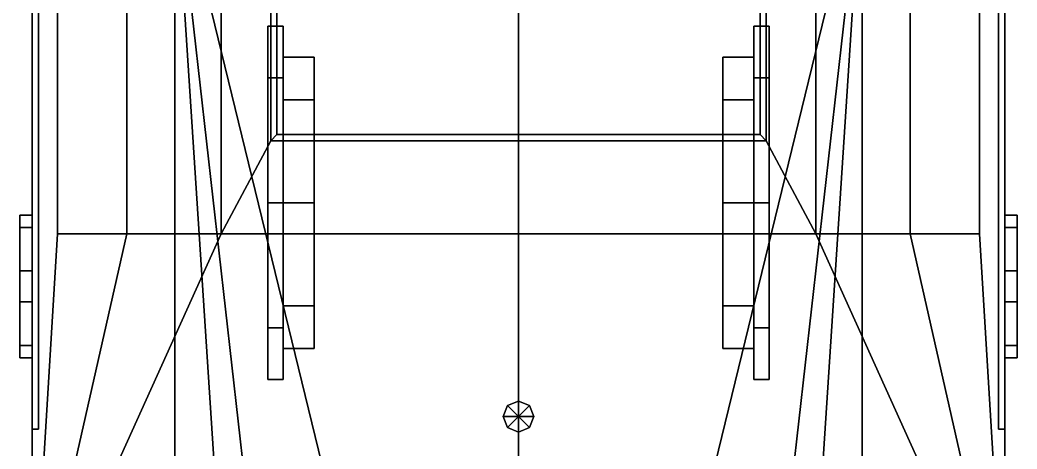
# Model space of a CAD drawing. Header units: millimetres. Extents: x -1.8 to 3, y -54.2 to 42.9.
# Drawn here: x -1.61 to 1.61, y -49.455 to -48.07 of the extents above; entities that cross this region are included whole.
import ezdxf

# ---------------------------------------------------------------- set-up
doc = ezdxf.new("R2010")
doc.units = ezdxf.units.MM
doc.layers.add('wheels', color=2, linetype='Continuous')

msp = doc.modelspace()

# ---------------------------------------------------------------- linework, layer by layer
for points in [[(-1.57, -42.79, 53.82), (-1.57, -50.11, 53.82), (-1.57, -45.22, 54.07), (-1.57, -42.79, 54.07)], [(1.57, -45.22, 54.07), (1.57, -50.11, 53.82), (1.57, -42.79, 53.82), (1.57, -42.79, 54.07)], [(-1.57, -43.99, 44.18), (-1.57, -53.58, 44.18), (-1.57, -53.58, 46.38), (-1.57, -43.99, 46.38)], [(1.57, -53.58, 46.38), (1.57, -53.58, 44.18), (1.57, -43.99, 44.18), (1.57, -43.99, 46.38)], [(-1.4883, -46.44, 55.905), (-1.57, -44.7, 55.6), (-1.57, -50.11, 55.6), (-1.4883, -48.76, 55.905)], [(1.57, -44.7, 55.6), (1.4883, -46.44, 55.905), (1.4883, -48.76, 55.905), (1.57, -50.11, 55.6)], [(-1.57, -45.22, 54.07), (-1.57, -50.11, 53.82), (-1.57, -50.11, 55.6), (-1.57, -45.22, 55.6)], [(1.57, -50.11, 55.6), (1.57, -50.11, 53.82), (1.57, -45.22, 54.07), (1.57, -45.22, 55.6)], [(-1.265, -46.44, 56.1283), (-1.4883, -46.44, 55.905), (-1.4883, -48.76, 55.905), (-1.265, -48.76, 56.1283)], [(-0.96, -46.44, 56.21), (-1.265, -46.44, 56.1283), (-1.265, -48.76, 56.1283), (-0.96, -48.76, 56.21)], [(-0.8, -46.81, 56.21), (-0.96, -46.44, 56.21), (-0.96, -48.76, 56.21), (-0.8, -48.46, 56.21)], [(0.96, -46.44, 56.21), (0.8, -46.81, 56.21), (0.8, -48.46, 56.21), (0.96, -48.76, 56.21)], [(1.265, -46.44, 56.1283), (0.96, -46.44, 56.21), (0.96, -48.76, 56.21), (1.265, -48.76, 56.1283)], [(1.4883, -46.44, 55.905), (1.265, -46.44, 56.1283), (1.265, -48.76, 56.1283), (1.4883, -48.76, 55.905)], [(-0.8, -46.81, 56.21), (-0.8, -48.46, 56.21), (-0.8, -48.46, 56.8), (-0.8, -47.53, 56.8)], [(0.8, -48.46, 56.8), (0.8, -48.46, 56.21), (0.8, -46.81, 56.21), (0.8, -47.53, 56.8)], [(0, -47.3815, 47.32), (-1.11, -47.5562, 46.82), (-0.44, -50.3, 47.1218), (0, -50.19, 47.32)], [(1.11, -47.5562, 46.82), (0, -47.3815, 47.32), (0, -50.19, 47.32), (0.44, -50.3, 47.1259)], [(-1.11, -47.5562, 46.82), (-1.57, -47.71, 46.38), (-1.57, -53.58, 46.38), (-1.11, -53.58, 46.82)], [(-1.11, -53.58, 46.82), (-1.11, -53.58, 46.82), (-0.88, -51.07, 46.9236), (-1.11, -47.5562, 46.82)], [(-1.11, -47.5562, 46.82), (-1.11, -47.5562, 46.82), (-0.88, -51.07, 46.9236), (-0.7621, -50.63, 46.9767)], [(-1.11, -47.5562, 46.82), (-1.11, -47.5562, 46.82), (-0.7621, -50.63, 46.9767), (-0.44, -50.3, 47.1218)], [(-0.8, -48.46, 56.8), (-0.8, -47.53, 56.8), (-0.78, -47.53, 56.8), (-0.78, -48.44, 56.8)], [(-0.78, -47.53, 55.61), (-0.78, -48.44, 55.61), (0.78, -48.44, 55.61), (0.78, -47.53, 55.61)], [(-0.78, -47.53, 56.8), (-0.78, -48.44, 56.8), (-0.78, -48.44, 55.61), (-0.78, -47.53, 55.61)], [(1.11, -47.5562, 46.82), (1.11, -47.5562, 46.82), (0.44, -50.3, 47.1259), (0.7621, -50.63, 46.9767)], [(1.11, -47.5562, 46.82), (1.11, -47.5562, 46.82), (0.7621, -50.63, 46.9767), (0.88, -51.07, 46.9236)], [(0.78, -48.44, 56.8), (0.78, -47.53, 56.8), (0.8, -47.53, 56.8), (0.8, -48.46, 56.8)], [(0.78, -47.53, 55.61), (0.78, -48.44, 55.61), (0.78, -48.44, 56.8), (0.78, -47.53, 56.8)], [(1.11, -47.5562, 46.82), (1.11, -47.5562, 46.82), (0.88, -51.07, 46.9236), (1.11, -53.58, 46.82)], [(1.57, -47.71, 46.38), (1.11, -47.5562, 46.82), (1.11, -53.58, 46.82), (1.57, -53.58, 46.38)], [(-1.57, -47.95, 53.29), (-1.57, -49.39, 53.29), (-1.57, -49.39, 53.82), (-1.57, -47.95, 53.82)], [(-1.55, -47.95, 53.29), (-1.55, -49.39, 53.29), (-1.57, -49.39, 53.29), (-1.57, -47.95, 53.29)], [(-1.55, -49.39, 53.82), (-1.55, -49.39, 53.29), (-1.55, -47.95, 53.29), (-1.55, -47.95, 53.82)], [(1.55, -47.95, 53.29), (1.55, -49.39, 53.29), (1.55, -49.39, 53.82), (1.55, -47.95, 53.82)], [(1.57, -47.95, 53.29), (1.57, -49.39, 53.29), (1.55, -49.39, 53.29), (1.55, -47.95, 53.29)], [(1.57, -49.39, 53.82), (1.57, -49.39, 53.29), (1.57, -47.95, 53.29), (1.57, -47.95, 53.82)], [(-0.8, -48.46, 56.21), (-0.96, -48.76, 56.21), (0.96, -48.76, 56.21), (0.8, -48.46, 56.21)], [(0.8, -48.46, 56.8), (-0.8, -48.46, 56.8), (-0.78, -48.44, 56.8), (0.78, -48.44, 56.8)], [(-0.8, -48.46, 56.8), (-0.8, -48.46, 56.21), (0.8, -48.46, 56.21), (0.8, -48.46, 56.8)], [(-0.78, -48.44, 55.61), (-0.78, -48.44, 56.8), (0.78, -48.44, 56.8), (0.78, -48.44, 55.61)], [(-1.57, -48.7, 55.2), (-1.57, -48.7, 55.14), (-1.61, -48.7, 55.14), (-1.61, -48.7, 55.2)], [(-1.61, -48.7, 55.2), (-1.61, -48.7, 55.14), (-1.61, -49.16, 55.14), (-1.61, -49.16, 55.2)], [(-1.61, -49.16, 55.14), (-1.61, -48.7, 55.14), (-1.57, -48.7, 55.14), (-1.57, -49.16, 55.14)], [(-1.61, -48.7, 54.88), (-1.61, -48.7, 54.82), (-1.61, -49.16, 54.82), (-1.61, -49.16, 54.88)], [(-1.61, -49.16, 54.82), (-1.61, -48.7, 54.82), (-1.57, -48.7, 54.82), (-1.57, -49.16, 54.82)], [(-1.57, -49.16, 54.88), (-1.57, -48.7, 54.88), (-1.61, -48.7, 54.88), (-1.61, -49.16, 54.88)], [(-1.57, -48.7, 54.88), (-1.57, -48.7, 54.82), (-1.61, -48.7, 54.82), (-1.61, -48.7, 54.88)], [(-1.57, -49.16, 55.2), (-1.57, -48.7, 55.2), (-1.61, -48.7, 55.2), (-1.61, -49.16, 55.2)], [(1.61, -48.7, 55.2), (1.61, -48.7, 55.14), (1.57, -48.7, 55.14), (1.57, -48.7, 55.2)], [(1.61, -48.7, 55.14), (1.61, -49.16, 55.14), (1.57, -49.16, 55.14), (1.57, -48.7, 55.14)], [(1.61, -48.7, 54.82), (1.61, -49.16, 54.82), (1.57, -49.16, 54.82), (1.57, -48.7, 54.82)], [(1.57, -48.7, 54.88), (1.57, -49.16, 54.88), (1.61, -49.16, 54.88), (1.61, -48.7, 54.88)], [(1.61, -48.7, 54.88), (1.61, -48.7, 54.82), (1.57, -48.7, 54.82), (1.57, -48.7, 54.88)], [(1.57, -48.7, 55.2), (1.57, -49.16, 55.2), (1.61, -49.16, 55.2), (1.61, -48.7, 55.2)], [(1.61, -49.16, 55.2), (1.61, -49.16, 55.14), (1.61, -48.7, 55.14), (1.61, -48.7, 55.2)], [(1.61, -49.16, 54.88), (1.61, -49.16, 54.82), (1.61, -48.7, 54.82), (1.61, -48.7, 54.88)], [(-1.61, -48.74, 55.14), (-1.61, -48.74, 54.88), (-1.61, -48.88, 54.88), (-1.61, -48.88, 55.14)], [(-1.57, -48.74, 55.14), (-1.57, -48.74, 54.88), (-1.61, -48.74, 54.88), (-1.61, -48.74, 55.14)], [(1.61, -48.74, 55.14), (1.61, -48.74, 54.88), (1.57, -48.74, 54.88), (1.57, -48.74, 55.14)], [(1.61, -48.88, 55.14), (1.61, -48.88, 54.88), (1.61, -48.74, 54.88), (1.61, -48.74, 55.14)], [(-0.96, -48.76, 56.21), (-1.57, -50.11, 55.6), (1.57, -50.11, 55.6), (0.96, -48.76, 56.21)], [(-0.96, -48.76, 56.21), (-1.265, -48.76, 56.1283), (-1.57, -50.11, 55.6)], [(-1.265, -48.76, 56.1283), (-1.4883, -48.76, 55.905), (-1.57, -50.11, 55.6)], [(1.265, -48.76, 56.1283), (0.96, -48.76, 56.21), (1.57, -50.11, 55.6)], [(1.4883, -48.76, 55.905), (1.265, -48.76, 56.1283), (1.57, -50.11, 55.6)], [(-1.61, -48.88, 55.14), (-1.61, -48.88, 54.88), (-1.57, -48.88, 54.88), (-1.57, -48.88, 55.14)], [(1.57, -48.88, 55.14), (1.57, -48.88, 54.88), (1.61, -48.88, 54.88), (1.61, -48.88, 55.14)], [(-1.57, -48.98, 55.14), (-1.57, -48.98, 54.88), (-1.61, -48.98, 54.88), (-1.61, -48.98, 55.14)], [(-1.61, -48.98, 55.14), (-1.61, -48.98, 54.88), (-1.61, -49.12, 54.88), (-1.61, -49.12, 55.14)], [(1.61, -48.98, 55.14), (1.61, -48.98, 54.88), (1.57, -48.98, 54.88), (1.57, -48.98, 55.14)], [(1.61, -49.12, 55.14), (1.61, -49.12, 54.88), (1.61, -48.98, 54.88), (1.61, -48.98, 55.14)], [(-1.61, -49.12, 55.14), (-1.61, -49.12, 54.88), (-1.57, -49.12, 54.88), (-1.57, -49.12, 55.14)], [(1.57, -49.12, 55.14), (1.57, -49.12, 54.88), (1.61, -49.12, 54.88), (1.61, -49.12, 55.14)], [(-1.61, -49.16, 55.2), (-1.61, -49.16, 55.14), (-1.57, -49.16, 55.14), (-1.57, -49.16, 55.2)], [(-1.61, -49.16, 54.88), (-1.61, -49.16, 54.82), (-1.57, -49.16, 54.82), (-1.57, -49.16, 54.88)], [(1.57, -49.16, 55.2), (1.57, -49.16, 55.14), (1.61, -49.16, 55.14), (1.61, -49.16, 55.2)], [(1.57, -49.16, 54.88), (1.57, -49.16, 54.82), (1.61, -49.16, 54.82), (1.61, -49.16, 54.88)], [(-0.0354, -49.3146, 47.73), (-0.05, -49.35, 47.73), (0, -49.35, 47.81)], [(-0.0354, -49.3146, 47.31), (-0.05, -49.35, 47.31), (-0.05, -49.35, 47.69), (-0.0354, -49.3146, 47.69)], [(0, -49.3, 47.73), (-0.0354, -49.3146, 47.73), (0, -49.35, 47.81)], [(0, -49.3, 47.31), (-0.0354, -49.3146, 47.31), (-0.0354, -49.3146, 47.69), (0, -49.3, 47.69)], [(0.0354, -49.3146, 47.73), (0, -49.3, 47.73), (0, -49.35, 47.81)], [(0.0354, -49.3146, 47.31), (0, -49.3, 47.31), (0, -49.3, 47.69), (0.0354, -49.3146, 47.69)], [(0.05, -49.35, 47.73), (0.0354, -49.3146, 47.73), (0, -49.35, 47.81)], [(0.05, -49.35, 47.31), (0.0354, -49.3146, 47.31), (0.0354, -49.3146, 47.69), (0.05, -49.35, 47.69)], [(-0.05, -49.35, 47.73), (-0.0354, -49.3854, 47.73), (0, -49.35, 47.81)], [(-0.05, -49.35, 47.31), (-0.0354, -49.3854, 47.31), (-0.0354, -49.3854, 47.69), (-0.05, -49.35, 47.69)], [(-0.0354, -49.3854, 47.73), (0, -49.4, 47.73), (0, -49.35, 47.81)], [(0, -49.4, 47.73), (0.0354, -49.3854, 47.73), (0, -49.35, 47.81)], [(0.0354, -49.3854, 47.73), (0.05, -49.35, 47.73), (0, -49.35, 47.81)], [(0.0354, -49.3854, 47.31), (0.05, -49.35, 47.31), (0.05, -49.35, 47.69), (0.0354, -49.3854, 47.69)], [(-1.57, -49.39, 53.82), (-1.57, -49.39, 53.29), (-1.55, -49.39, 53.29), (-1.55, -49.39, 53.82)], [(-0.0354, -49.3854, 47.31), (0, -49.4, 47.31), (0, -49.4, 47.69), (-0.0354, -49.3854, 47.69)], [(0, -49.4, 47.31), (0.0354, -49.3854, 47.31), (0.0354, -49.3854, 47.69), (0, -49.4, 47.69)], [(1.55, -49.39, 53.82), (1.55, -49.39, 53.29), (1.57, -49.39, 53.29), (1.57, -49.39, 53.82)]]:
    msp.add_3dface(points)
at = {"layer": 'wheels'}
for points in [[(-0.81, -49.23, 53.41), (-0.81, -48.2569, 53.8131), (-0.81, -48.09, 53.41), (-0.81, -49.0631, 53.0069)], [(-0.76, -48.2569, 53.8131), (-0.76, -48.09, 53.41), (-0.81, -48.09, 53.41), (-0.81, -48.2569, 53.8131)], [(-0.81, -49.0631, 53.0069), (-0.81, -48.09, 53.41), (-0.81, -48.2569, 53.0069), (-0.81, -48.66, 52.84)], [(-0.76, -48.09, 53.41), (-0.76, -48.2569, 53.0069), (-0.81, -48.2569, 53.0069), (-0.81, -48.09, 53.41)], [(-0.76, -48.3277, 53.7423), (-0.76, -48.19, 53.41), (-0.76, -48.09, 53.41), (-0.76, -48.2569, 53.8131)], [(-0.76, -48.19, 53.41), (-0.76, -48.3277, 53.0777), (-0.76, -48.2569, 53.0069), (-0.76, -48.09, 53.41)], [(0.76, -48.09, 53.41), (0.76, -48.2569, 53.8131), (0.81, -48.2569, 53.8131), (0.81, -48.09, 53.41)], [(0.76, -48.19, 53.41), (0.76, -48.3277, 53.7423), (0.76, -48.2569, 53.8131), (0.76, -48.09, 53.41)], [(0.76, -48.2569, 53.0069), (0.76, -48.09, 53.41), (0.81, -48.09, 53.41), (0.81, -48.2569, 53.0069)], [(0.76, -48.3277, 53.0777), (0.76, -48.19, 53.41), (0.76, -48.09, 53.41), (0.76, -48.2569, 53.0069)], [(0.81, -48.09, 53.41), (0.81, -49.0631, 53.8131), (0.81, -49.23, 53.41), (0.81, -48.2569, 53.0069)], [(0.81, -48.2569, 53.8131), (0.81, -48.66, 53.98), (0.81, -49.0631, 53.8131), (0.81, -48.09, 53.41)], [(-0.66, -48.3277, 53.7423), (-0.66, -48.19, 53.41), (-0.76, -48.19, 53.41), (-0.76, -48.3277, 53.7423)], [(-0.66, -48.19, 53.41), (-0.66, -48.3277, 53.0777), (-0.76, -48.3277, 53.0777), (-0.76, -48.19, 53.41)], [(-0.66, -48.19, 53.41), (-0.66, -48.9923, 53.0777), (-0.66, -48.66, 52.94), (-0.66, -48.3277, 53.0777)], [(-0.66, -48.3277, 53.7423), (-0.66, -49.13, 53.41), (-0.66, -48.9923, 53.0777), (-0.66, -48.19, 53.41)], [(0.66, -48.66, 53.88), (0.66, -48.3277, 53.7423), (0.66, -48.19, 53.41), (0.66, -48.9923, 53.7423)], [(0.66, -48.9923, 53.7423), (0.66, -48.19, 53.41), (0.66, -48.3277, 53.0777), (0.66, -49.13, 53.41)], [(0.66, -48.19, 53.41), (0.66, -48.3277, 53.7423), (0.76, -48.3277, 53.7423), (0.76, -48.19, 53.41)], [(0.66, -48.3277, 53.0777), (0.66, -48.19, 53.41), (0.76, -48.19, 53.41), (0.76, -48.3277, 53.0777)], [(-0.81, -49.0631, 53.8131), (-0.81, -48.66, 53.98), (-0.81, -48.2569, 53.8131), (-0.81, -49.23, 53.41)], [(-0.76, -48.2569, 53.0069), (-0.76, -48.66, 52.84), (-0.81, -48.66, 52.84), (-0.81, -48.2569, 53.0069)], [(-0.76, -48.66, 53.98), (-0.76, -48.2569, 53.8131), (-0.81, -48.2569, 53.8131), (-0.81, -48.66, 53.98)], [(-0.76, -48.66, 53.88), (-0.76, -48.3277, 53.7423), (-0.76, -48.2569, 53.8131), (-0.76, -48.66, 53.98)], [(-0.76, -48.3277, 53.0777), (-0.76, -48.66, 52.94), (-0.76, -48.66, 52.84), (-0.76, -48.2569, 53.0069)], [(0.76, -48.3277, 53.7423), (0.76, -48.66, 53.88), (0.76, -48.66, 53.98), (0.76, -48.2569, 53.8131)], [(0.76, -48.66, 52.94), (0.76, -48.3277, 53.0777), (0.76, -48.2569, 53.0069), (0.76, -48.66, 52.84)], [(0.76, -48.66, 52.84), (0.76, -48.2569, 53.0069), (0.81, -48.2569, 53.0069), (0.81, -48.66, 52.84)], [(0.76, -48.2569, 53.8131), (0.76, -48.66, 53.98), (0.81, -48.66, 53.98), (0.81, -48.2569, 53.8131)], [(0.81, -48.2569, 53.0069), (0.81, -49.23, 53.41), (0.81, -49.0631, 53.0069), (0.81, -48.66, 52.84)], [(-0.66, -48.66, 53.88), (-0.66, -48.3277, 53.7423), (-0.76, -48.3277, 53.7423), (-0.76, -48.66, 53.88)], [(-0.66, -48.3277, 53.0777), (-0.66, -48.66, 52.94), (-0.76, -48.66, 52.94), (-0.76, -48.3277, 53.0777)], [(-0.66, -48.66, 53.88), (-0.66, -48.9923, 53.7423), (-0.66, -49.13, 53.41), (-0.66, -48.3277, 53.7423)], [(0.66, -48.3277, 53.7423), (0.66, -48.66, 53.88), (0.76, -48.66, 53.88), (0.76, -48.3277, 53.7423)], [(0.66, -49.13, 53.41), (0.66, -48.3277, 53.0777), (0.66, -48.66, 52.94), (0.66, -48.9923, 53.0777)], [(0.66, -48.66, 52.94), (0.66, -48.3277, 53.0777), (0.76, -48.3277, 53.0777), (0.76, -48.66, 52.94)], [(-0.76, -48.66, 52.84), (-0.76, -49.0631, 53.0069), (-0.81, -49.0631, 53.0069), (-0.81, -48.66, 52.84)], [(-0.76, -49.0631, 53.8131), (-0.76, -48.66, 53.98), (-0.81, -48.66, 53.98), (-0.81, -49.0631, 53.8131)], [(-0.76, -48.9923, 53.7423), (-0.76, -48.66, 53.88), (-0.76, -48.66, 53.98), (-0.76, -49.0631, 53.8131)], [(-0.66, -48.9923, 53.7423), (-0.66, -48.66, 53.88), (-0.76, -48.66, 53.88), (-0.76, -48.9923, 53.7423)], [(-0.76, -48.66, 52.94), (-0.76, -48.9923, 53.0777), (-0.76, -49.0631, 53.0069), (-0.76, -48.66, 52.84)], [(-0.66, -48.66, 52.94), (-0.66, -48.9923, 53.0777), (-0.76, -48.9923, 53.0777), (-0.76, -48.66, 52.94)], [(0.66, -48.66, 53.88), (0.66, -48.9923, 53.7423), (0.76, -48.9923, 53.7423), (0.76, -48.66, 53.88)], [(0.66, -48.9923, 53.0777), (0.66, -48.66, 52.94), (0.76, -48.66, 52.94), (0.76, -48.9923, 53.0777)], [(0.76, -48.66, 53.88), (0.76, -48.9923, 53.7423), (0.76, -49.0631, 53.8131), (0.76, -48.66, 53.98)], [(0.76, -48.9923, 53.0777), (0.76, -48.66, 52.94), (0.76, -48.66, 52.84), (0.76, -49.0631, 53.0069)], [(0.76, -49.0631, 53.0069), (0.76, -48.66, 52.84), (0.81, -48.66, 52.84), (0.81, -49.0631, 53.0069)], [(0.76, -48.66, 53.98), (0.76, -49.0631, 53.8131), (0.81, -49.0631, 53.8131), (0.81, -48.66, 53.98)], [(-0.76, -49.13, 53.41), (-0.76, -48.9923, 53.7423), (-0.76, -49.0631, 53.8131), (-0.76, -49.23, 53.41)], [(-0.66, -49.13, 53.41), (-0.66, -48.9923, 53.7423), (-0.76, -48.9923, 53.7423), (-0.76, -49.13, 53.41)], [(-0.76, -48.9923, 53.0777), (-0.76, -49.13, 53.41), (-0.76, -49.23, 53.41), (-0.76, -49.0631, 53.0069)], [(-0.66, -48.9923, 53.0777), (-0.66, -49.13, 53.41), (-0.76, -49.13, 53.41), (-0.76, -48.9923, 53.0777)], [(0.66, -48.9923, 53.7423), (0.66, -49.13, 53.41), (0.76, -49.13, 53.41), (0.76, -48.9923, 53.7423)], [(0.66, -49.13, 53.41), (0.66, -48.9923, 53.0777), (0.76, -48.9923, 53.0777), (0.76, -49.13, 53.41)], [(0.76, -48.9923, 53.7423), (0.76, -49.13, 53.41), (0.76, -49.23, 53.41), (0.76, -49.0631, 53.8131)], [(0.76, -49.13, 53.41), (0.76, -48.9923, 53.0777), (0.76, -49.0631, 53.0069), (0.76, -49.23, 53.41)], [(-0.76, -49.23, 53.41), (-0.76, -49.0631, 53.8131), (-0.81, -49.0631, 53.8131), (-0.81, -49.23, 53.41)], [(-0.76, -49.0631, 53.0069), (-0.76, -49.23, 53.41), (-0.81, -49.23, 53.41), (-0.81, -49.0631, 53.0069)], [(0.76, -49.0631, 53.8131), (0.76, -49.23, 53.41), (0.81, -49.23, 53.41), (0.81, -49.0631, 53.8131)], [(0.76, -49.23, 53.41), (0.76, -49.0631, 53.0069), (0.81, -49.0631, 53.0069), (0.81, -49.23, 53.41)]]:
    msp.add_3dface(points, dxfattribs=at)

doc.saveas('drawing.dxf')
